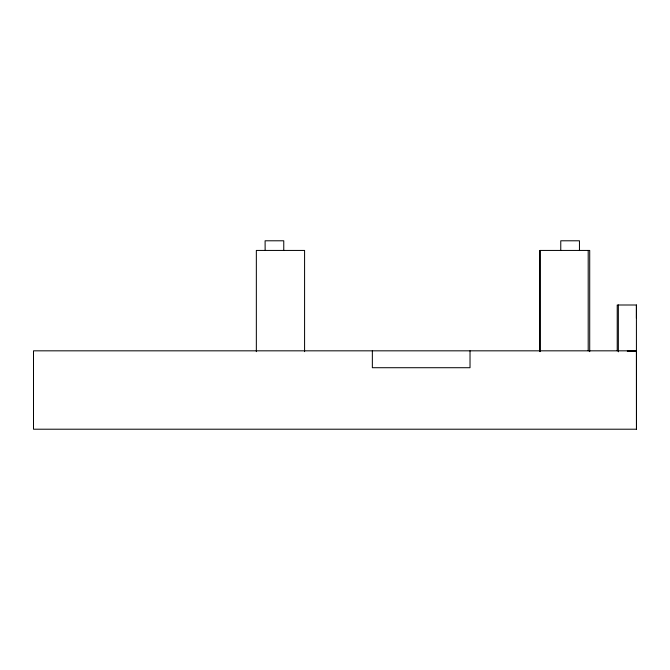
<?xml version="1.0" encoding="UTF-8"?>
<svg xmlns="http://www.w3.org/2000/svg" width="670" height="670" viewBox="0 0 670 670"><rect width="100%" height="100%" fill="white"/><g stroke="black" fill="none" stroke-linecap="round" stroke-linejoin="round"><path stroke-width="1" d="M539.97 250.438L539.97 351.649L539.961 250.438L589.709 250.438L589.709 351.649M588.201 350.829L588.201 250.438M636.5 361.18L636.483 429.21L33.5 429.21L33.5 350.829L636.466 350.829L636.5 351.306L627.388 351.306L627.388 350.829L636.433 350.829M636.408 318.267L636.433 305.001L617.221 305.001L617.221 350.829M636.466 350.829L636.475 429.21L636.408 305.001M618.351 305.001L618.351 351.817M579.458 250.438L579.458 240.79L560.765 240.79L560.765 250.438M470.022 350.829L470.022 367.713L372.353 367.713L372.353 350.829M304.582 351.649L304.582 250.438L256.342 250.438L256.342 351.649M283.762 250.438L283.762 240.79L265.102 240.79L265.136 250.438"/></g></svg>
